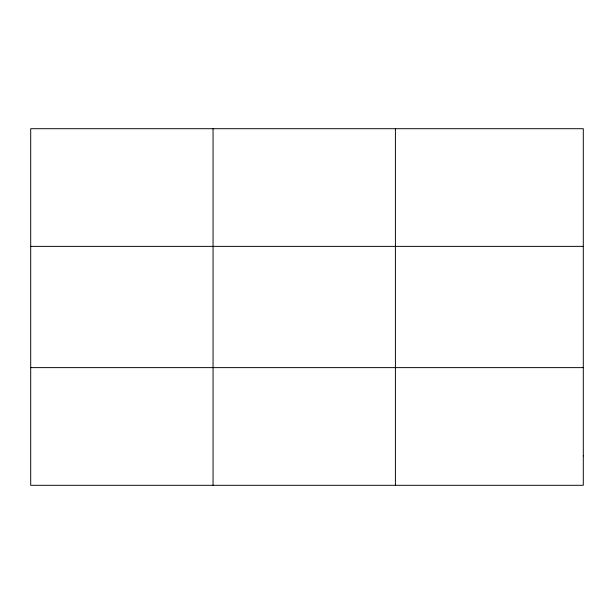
<?xml version="1.0" encoding="UTF-8"?>
<svg xmlns="http://www.w3.org/2000/svg" width="614" height="614" viewBox="0 0 614 614"><rect width="100%" height="100%" fill="white"/><g stroke="black" fill="none" stroke-linecap="round" stroke-linejoin="round"><path stroke-width="0.92" d="M213.058 485.298L213.058 128.702M395.416 485.298L395.416 128.702M30.7 246.375L583.3 246.375M30.7 367.625L583.3 367.625M583.3 455.88L583.3 485.298L30.7 485.298L30.7 128.702L583.3 128.702L583.3 455.88"/></g></svg>
